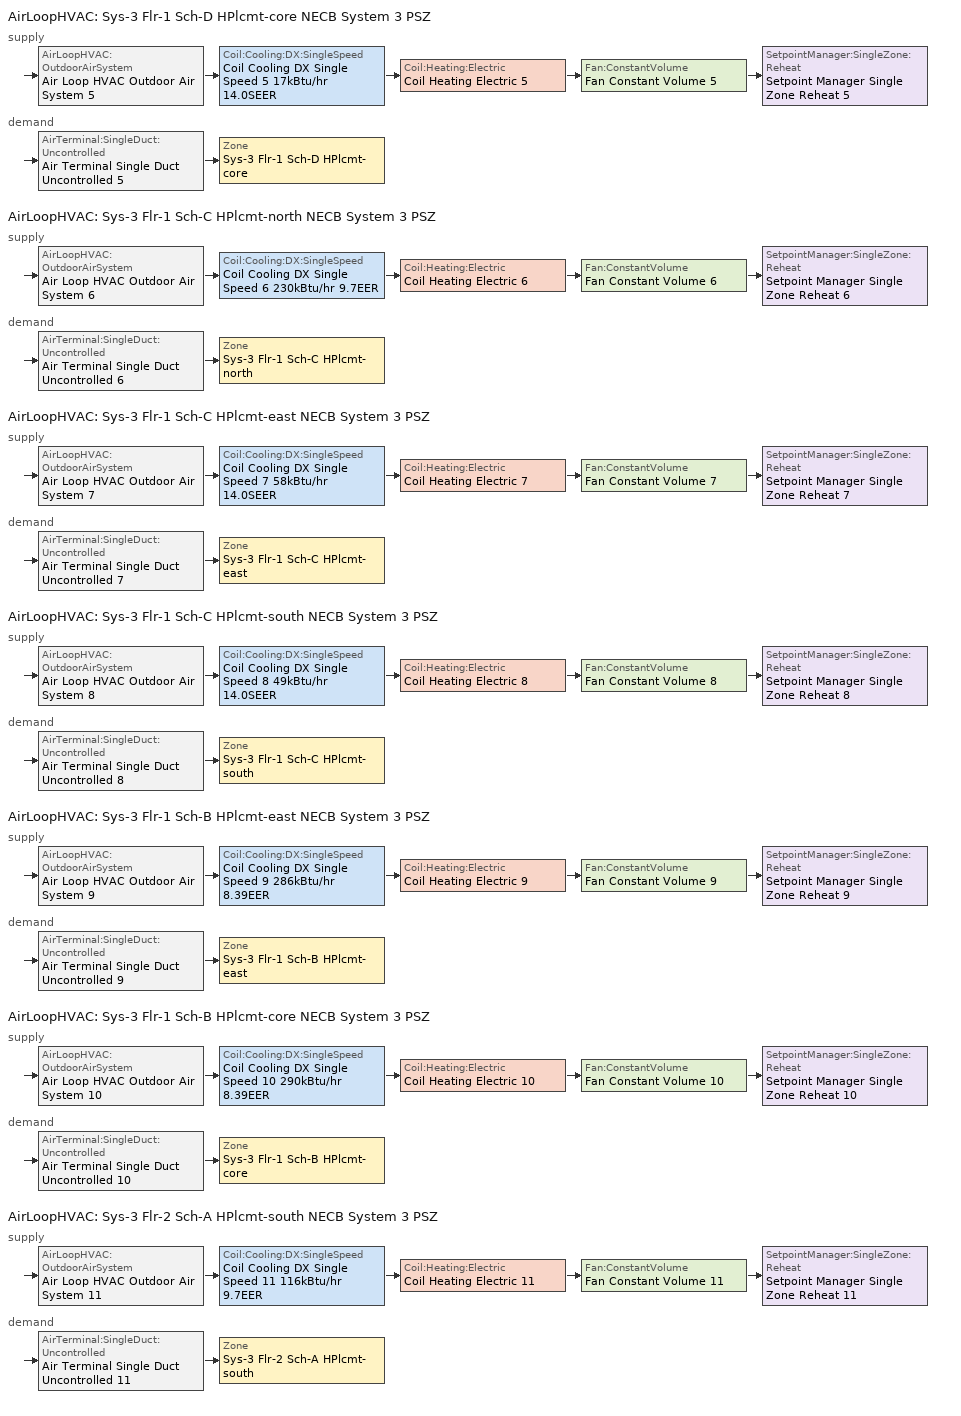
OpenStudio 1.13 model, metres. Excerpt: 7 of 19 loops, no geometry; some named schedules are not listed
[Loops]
AirLoopHVAC 'Sys-3 Flr-1 Sch-D HPlcmt-core NECB System 3 PSZ'
 supply: AirLoopHVAC:OutdoorAirSystem 'Air Loop HVAC Outdoor Air System 5' > Coil:Cooling:DX:SingleSpeed 'Coil Cooling DX Single Speed 5 17kBtu/hr 14.0SEER' > Coil:Heating:Electric 'Coil Heating Electric 5' > Fan:ConstantVolume 'Fan Constant Volume 5' > SetpointManager:SingleZone:Reheat 'Setpoint Manager Single Zone Reheat 5'
 demand: AirTerminal:SingleDuct:Uncontrolled 'Air Terminal Single Duct Uncontrolled 5' > Zone 'Sys-3 Flr-1 Sch-D HPlcmt-core'
AirLoopHVAC 'Sys-3 Flr-1 Sch-C HPlcmt-north NECB System 3 PSZ'
 supply: AirLoopHVAC:OutdoorAirSystem 'Air Loop HVAC Outdoor Air System 6' > Coil:Cooling:DX:SingleSpeed 'Coil Cooling DX Single Speed 6 230kBtu/hr 9.7EER' > Coil:Heating:Electric 'Coil Heating Electric 6' > Fan:ConstantVolume 'Fan Constant Volume 6' > SetpointManager:SingleZone:Reheat 'Setpoint Manager Single Zone Reheat 6'
 demand: AirTerminal:SingleDuct:Uncontrolled 'Air Terminal Single Duct Uncontrolled 6' > Zone 'Sys-3 Flr-1 Sch-C HPlcmt-north'
AirLoopHVAC 'Sys-3 Flr-1 Sch-C HPlcmt-east NECB System 3 PSZ'
 supply: AirLoopHVAC:OutdoorAirSystem 'Air Loop HVAC Outdoor Air System 7' > Coil:Cooling:DX:SingleSpeed 'Coil Cooling DX Single Speed 7 58kBtu/hr 14.0SEER' > Coil:Heating:Electric 'Coil Heating Electric 7' > Fan:ConstantVolume 'Fan Constant Volume 7' > SetpointManager:SingleZone:Reheat 'Setpoint Manager Single Zone Reheat 7'
 demand: AirTerminal:SingleDuct:Uncontrolled 'Air Terminal Single Duct Uncontrolled 7' > Zone 'Sys-3 Flr-1 Sch-C HPlcmt-east'
AirLoopHVAC 'Sys-3 Flr-1 Sch-C HPlcmt-south NECB System 3 PSZ'
 supply: AirLoopHVAC:OutdoorAirSystem 'Air Loop HVAC Outdoor Air System 8' > Coil:Cooling:DX:SingleSpeed 'Coil Cooling DX Single Speed 8 49kBtu/hr 14.0SEER' > Coil:Heating:Electric 'Coil Heating Electric 8' > Fan:ConstantVolume 'Fan Constant Volume 8' > SetpointManager:SingleZone:Reheat 'Setpoint Manager Single Zone Reheat 8'
 demand: AirTerminal:SingleDuct:Uncontrolled 'Air Terminal Single Duct Uncontrolled 8' > Zone 'Sys-3 Flr-1 Sch-C HPlcmt-south'
AirLoopHVAC 'Sys-3 Flr-1 Sch-B HPlcmt-east NECB System 3 PSZ'
 supply: AirLoopHVAC:OutdoorAirSystem 'Air Loop HVAC Outdoor Air System 9' > Coil:Cooling:DX:SingleSpeed 'Coil Cooling DX Single Speed 9 286kBtu/hr 8.39EER' > Coil:Heating:Electric 'Coil Heating Electric 9' > Fan:ConstantVolume 'Fan Constant Volume 9' > SetpointManager:SingleZone:Reheat 'Setpoint Manager Single Zone Reheat 9'
 demand: AirTerminal:SingleDuct:Uncontrolled 'Air Terminal Single Duct Uncontrolled 9' > Zone 'Sys-3 Flr-1 Sch-B HPlcmt-east'
AirLoopHVAC 'Sys-3 Flr-1 Sch-B HPlcmt-core NECB System 3 PSZ'
 supply: AirLoopHVAC:OutdoorAirSystem 'Air Loop HVAC Outdoor Air System 10' > Coil:Cooling:DX:SingleSpeed 'Coil Cooling DX Single Speed 10 290kBtu/hr 8.39EER' > Coil:Heating:Electric 'Coil Heating Electric 10' > Fan:ConstantVolume 'Fan Constant Volume 10' > SetpointManager:SingleZone:Reheat 'Setpoint Manager Single Zone Reheat 10'
 demand: AirTerminal:SingleDuct:Uncontrolled 'Air Terminal Single Duct Uncontrolled 10' > Zone 'Sys-3 Flr-1 Sch-B HPlcmt-core'
AirLoopHVAC 'Sys-3 Flr-2 Sch-A HPlcmt-south NECB System 3 PSZ'
 supply: AirLoopHVAC:OutdoorAirSystem 'Air Loop HVAC Outdoor Air System 11' > Coil:Cooling:DX:SingleSpeed 'Coil Cooling DX Single Speed 11 116kBtu/hr 9.7EER' > Coil:Heating:Electric 'Coil Heating Electric 11' > Fan:ConstantVolume 'Fan Constant Volume 11' > SetpointManager:SingleZone:Reheat 'Setpoint Manager Single Zone Reheat 11'
 demand: AirTerminal:SingleDuct:Uncontrolled 'Air Terminal Single Duct Uncontrolled 11' > Zone 'Sys-3 Flr-2 Sch-A HPlcmt-south'
[Sizing:Zone] Zone Cooling Design Supply Air Temperature Input Method=SupplyAirTemperature; Zone Cooling Design Supply Air Temperature {C}=13; Zone Cooling Design Supply Air Temperature Difference {deltaC}=11.11; Zone Heating Design Supply Air Temperature Input Method=SupplyAirTemperature; Zone Heating Design Supply Air Temperature {C}=43; Zone Heating Design Supply Air Temperature Difference {deltaC}=11.11; Zone Cooling Design Supply Air Humidity Ratio {kg-H2O/kg-air}=0.0085; Zone Heating Design Supply Air Humidity Ratio {kg-H2O/kg-air}=0.008; Zone Heating Sizing Factor=1.3; Zone Cooling Sizing Factor=1.1; Cooling Design Air Flow Method=DesignDay; Heating Design Air Flow Method=DesignDay; Account for Dedicated Outdoor Air System=No; Dedicated Outdoor Air System Control Strategy=NeutralSupplyAir; Dedicated Outdoor Air Low Setpoint Temperature for Design {C}=autosize; Dedicated Outdoor Air High Setpoint Temperature for Design {C}=autosize
Sys-3 Flr-1 Sch-D HPlcmt-core; Sys-3 Flr-1 Sch-C HPlcmt-north; Sys-3 Flr-1 Sch-C HPlcmt-east; Sys-3 Flr-1 Sch-C HPlcmt-south; Sys-3 Flr-1 Sch-B HPlcmt-east; Sys-3 Flr-1 Sch-B HPlcmt-core; Sys-3 Flr-2 Sch-A HPlcmt-south
[Zone equipment]
Sys-3 Flr-1 Sch-D HPlcmt-core: Air Terminal Single Duct Uncontrolled 5, Zone HVAC Baseboard Convective Water 5
Sys-3 Flr-1 Sch-C HPlcmt-north: Air Terminal Single Duct Uncontrolled 6, Zone HVAC Baseboard Convective Water 6
Sys-3 Flr-1 Sch-C HPlcmt-east: Air Terminal Single Duct Uncontrolled 7, Zone HVAC Baseboard Convective Water 7
Sys-3 Flr-1 Sch-C HPlcmt-south: Air Terminal Single Duct Uncontrolled 8, Zone HVAC Baseboard Convective Water 8
Sys-3 Flr-1 Sch-B HPlcmt-east: Air Terminal Single Duct Uncontrolled 9, Zone HVAC Baseboard Convective Water 9
Sys-3 Flr-1 Sch-B HPlcmt-core: Air Terminal Single Duct Uncontrolled 10, Zone HVAC Baseboard Convective Water 10
Sys-3 Flr-2 Sch-A HPlcmt-south: Air Terminal Single Duct Uncontrolled 11, Zone HVAC Baseboard Convective Water 11
[AirLoopHVAC] Design Supply Air Flow Rate {m3/s}=AutoSize
Name | Availability Schedule | Availability Manager
Sys-3 Flr-1 Sch-D HPlcmt-core NECB System 3 PSZ | Always On Discrete
Sys-3 Flr-1 Sch-C HPlcmt-north NECB System 3 PSZ | Sys-3 Flr-1 Sch-C HPlcmt-north NECB System 3 PSZ Occ Sch | Availability Manager Night Cycle 5
Sys-3 Flr-1 Sch-C HPlcmt-east NECB System 3 PSZ | Sys-3 Flr-1 Sch-C HPlcmt-east NECB System 3 PSZ Occ Sch | Availability Manager Night Cycle 4
Sys-3 Flr-1 Sch-C HPlcmt-south NECB System 3 PSZ | Sys-3 Flr-1 Sch-C HPlcmt-south NECB System 3 PSZ Occ Sch | Availability Manager Night Cycle 6
Sys-3 Flr-1 Sch-B HPlcmt-east NECB System 3 PSZ | Sys-3 Flr-1 Sch-B HPlcmt-east NECB System 3 PSZ Occ Sch | Availability Manager Night Cycle 3
Sys-3 Flr-1 Sch-B HPlcmt-core NECB System 3 PSZ | Sys-3 Flr-1 Sch-B HPlcmt-core NECB System 3 PSZ Occ Sch | Availability Manager Night Cycle 2
Sys-3 Flr-2 Sch-A HPlcmt-south NECB System 3 PSZ | Sys-3 Flr-2 Sch-A HPlcmt-south NECB System 3 PSZ Occ Sch | Availability Manager Night Cycle 10
[Sizing:System] Type of Load to Size On=Sensible; Design Outdoor Air Flow Rate {m3/s}=Autosize; Minimum System Air Flow Ratio=1; Preheat Design Temperature {C}=7; Preheat Design Humidity Ratio {kg-H2O/kg-Air}=0.008; Precool Design Temperature {C}=13; Precool Design Humidity Ratio {kg-H2O/kg-Air}=0.008; Central Cooling Design Supply Air Temperature {C}=13; Central Heating Design Supply Air Temperature {C}=43; Sizing Option=NonCoincident; 100% Outdoor Air in Cooling=No; 100% Outdoor Air in Heating=No; Central Cooling Design Supply Air Humidity Ratio {kg-H2O/kg-Air}=0.0085; Central Heating Design Supply Air Humidity Ratio {kg-H2O/kg-Air}=0.008; Cooling Design Air Flow Method=DesignDay; Cooling Design Air Flow Rate {m3/s}=0; Heating Design Air Flow Method=DesignDay; Heating Design Air Flow Rate {m3/s}=0; System Outdoor Air Method=ZoneSum; Zone Maximum Outdoor Air Fraction=1; Cooling Supply Air Flow Rate Per Floor Area {m3/s-m2}=0.00996765; Cooling Fraction of Autosized Cooling Supply Air Flow Rate=1; Cooling Supply Air Flow Rate Per Unit Cooling Capacity {m3/s-W}=3.94755e-05; Heating Supply Air Flow Rate Per Floor Area {m3/s-m2}=0.00996765; Heating Fraction of Autosized Heating Supply Air Flow Rate=1; Heating Fraction of Autosized Cooling Supply Air Flow Rate=1; Heating Supply Air Flow Rate Per Unit Heating Capacity {m3/s-W}=3.15882e-05; Cooling Design Capacity Method=CoolingDesignCapacity; Cooling Design Capacity {W}=autosize; Cooling Design Capacity Per Floor Area {W/m2}=234.7; Fraction of Autosized Cooling Design Capacity=1; Heating Design Capacity Method=HeatingDesignCapacity; Heating Design Capacity {W}=autosize; Heating Design Capacity Per Floor Area {W/m2}=157; Fraction of Autosized Heating Design Capacity=1; Central Cooling Capacity Control Method=OnOff
Sys-3 Flr-1 Sch-D HPlcmt-core NECB System 3 PSZ; Sys-3 Flr-1 Sch-C HPlcmt-north NECB System 3 PSZ; Sys-3 Flr-1 Sch-C HPlcmt-east NECB System 3 PSZ; Sys-3 Flr-1 Sch-C HPlcmt-south NECB System 3 PSZ; Sys-3 Flr-1 Sch-B HPlcmt-east NECB System 3 PSZ; Sys-3 Flr-1 Sch-B HPlcmt-core NECB System 3 PSZ; Sys-3 Flr-2 Sch-A HPlcmt-south NECB System 3 PSZ
[Fan:ConstantVolume] Availability Schedule=Always On Discrete; Fan Efficiency=0.39975; Pressure Rise {Pa}=640; Maximum Flow Rate {m3/s}=AutoSize; Motor Efficiency=0.615
Fan Constant Volume 5; Fan Constant Volume 6; Fan Constant Volume 7; Fan Constant Volume 8; Fan Constant Volume 9; Fan Constant Volume 10; Fan Constant Volume 11
[Coil:Heating:Electric] Availability Schedule=Always On Discrete
Coil Heating Electric 5; Coil Heating Electric 6; Coil Heating Electric 7; Coil Heating Electric 8; Coil Heating Electric 9; Coil Heating Electric 10; Coil Heating Electric 11
[Coil:Cooling:DX:SingleSpeed] Availability Schedule=Always On Discrete; Rated Total Cooling Capacity {W}=autosize; Rated Sensible Heat Ratio=autosize; Rated Air Flow Rate {m3/s}=autosize; Rated Evaporator Fan Power Per Volume Flow Rate {W/(m3/s)}=773.3; Condenser Type=AirCooled; Evaporative Condenser Effectiveness=0; Evaporative Condenser Air Flow Rate {m3/s}=Autosize; Evaporative Condenser Pump Rated Power Consumption {W}=Autosize; Crankcase Heater Capacity {W}=0; Maximum Outdoor Dry-Bulb Temperature for Crankcase Heater Operation {C}=0; Basin Heater Capacity {W/K}=0; Basin Heater Setpoint Temperature {C}=10
Name | Rated COP {W/W} | Total Cooling Capacity Function of Temperature Curve | Total Cooling Capacity Function of Flow Fraction Curve | Energy Input Ratio Function of Temperature Curve | Energy Input Ratio Function of Flow Fraction Curve | Part Load Fraction Correlation Curve
Coil Cooling DX Single Speed 5 17kBtu/hr 14.0SEER | 3.8248 | DXCOOL-NECB2011-REF-CAPFT 12 | DXCOOL-NECB2011-REF-CAPFFLOW 12 | DXCOOL-NECB2011-REF-COOLEIRFT 12 | DXCOOL-NECB2011-REF-COOLEIRFFLOW 12 | DXCOOL-NECB2011-REF-COOLPLFFPLR 12
Coil Cooling DX Single Speed 6 230kBtu/hr 9.7EER | 3.45323 | DXCOOL-NECB2011-REF-CAPFT 13 | DXCOOL-NECB2011-REF-CAPFFLOW 13 | DXCOOL-NECB2011-REF-COOLEIRFT 13 | DXCOOL-NECB2011-REF-COOLEIRFFLOW 13 | DXCOOL-NECB2011-REF-COOLPLFFPLR 13
Coil Cooling DX Single Speed 7 58kBtu/hr 14.0SEER | 3.8248 | DXCOOL-NECB2011-REF-CAPFT 14 | DXCOOL-NECB2011-REF-CAPFFLOW 14 | DXCOOL-NECB2011-REF-COOLEIRFT 14 | DXCOOL-NECB2011-REF-COOLEIRFFLOW 14 | DXCOOL-NECB2011-REF-COOLPLFFPLR 14
Coil Cooling DX Single Speed 8 49kBtu/hr 14.0SEER | 3.8248 | DXCOOL-NECB2011-REF-CAPFT 15 | DXCOOL-NECB2011-REF-CAPFFLOW 15 | DXCOOL-NECB2011-REF-COOLEIRFT 15 | DXCOOL-NECB2011-REF-COOLEIRFFLOW 15 | DXCOOL-NECB2011-REF-COOLPLFFPLR 15
Coil Cooling DX Single Speed 9 286kBtu/hr 8.39EER | 3.02421 | DXCOOL-NECB2011-REF-CAPFT 16 | DXCOOL-NECB2011-REF-CAPFFLOW 16 | DXCOOL-NECB2011-REF-COOLEIRFT 16 | DXCOOL-NECB2011-REF-COOLEIRFFLOW 16 | DXCOOL-NECB2011-REF-COOLPLFFPLR 16
Coil Cooling DX Single Speed 10 290kBtu/hr 8.39EER | 3.02627 | DXCOOL-NECB2011-REF-CAPFT 1 | DXCOOL-NECB2011-REF-CAPFFLOW 1 | DXCOOL-NECB2011-REF-COOLEIRFT 1 | DXCOOL-NECB2011-REF-COOLEIRFFLOW 1 | DXCOOL-NECB2011-REF-COOLPLFFPLR 1
Coil Cooling DX Single Speed 11 116kBtu/hr 9.7EER | 3.36714 | DXCOOL-NECB2011-REF-CAPFT 2 | DXCOOL-NECB2011-REF-CAPFFLOW 2 | DXCOOL-NECB2011-REF-COOLEIRFT 2 | DXCOOL-NECB2011-REF-COOLEIRFFLOW 2 | DXCOOL-NECB2011-REF-COOLPLFFPLR 2
[Controller:OutdoorAir] Minimum Outdoor Air Flow Rate {m3/s}=Autosize; Maximum Outdoor Air Flow Rate {m3/s}=Autosize; Economizer Control Action Type=ModulateFlow; Lockout Type=NoLockout; Minimum Limit Type=FixedMinimum; High Humidity Control=No; Heat Recovery Bypass Control Type=BypassWhenWithinEconomizerLimits
Name | Economizer Control Type | Economizer Maximum Limit Dry-Bulb Temperature {C} | Economizer Maximum Limit Enthalpy {J/kg} | Economizer Minimum Limit Dry-Bulb Temperature {C} | Minimum Outdoor Air Schedule | Controller Mechanical Ventilation
Controller Outdoor Air 5 | NoEconomizer | 28 | 64000 | -100 | Always On Discrete | Controller Mechanical Ventilation 5
Controller Outdoor Air 6 | DifferentialEnthalpy |  |  |  | Sys-3 Flr-1 Sch-C HPlcmt-north NECB System 3 PSZ Occ Sch | Controller Mechanical Ventilation 6
Controller Outdoor Air 7 | NoEconomizer | 28 | 64000 | -100 | Sys-3 Flr-1 Sch-C HPlcmt-east NECB System 3 PSZ Occ Sch | Controller Mechanical Ventilation 7
Controller Outdoor Air 8 | NoEconomizer | 28 | 64000 | -100 | Sys-3 Flr-1 Sch-C HPlcmt-south NECB System 3 PSZ Occ Sch | Controller Mechanical Ventilation 8
Controller Outdoor Air 9 | DifferentialEnthalpy |  |  |  | Sys-3 Flr-1 Sch-B HPlcmt-east NECB System 3 PSZ Occ Sch | Controller Mechanical Ventilation 9
Controller Outdoor Air 10 | DifferentialEnthalpy |  |  |  | Sys-3 Flr-1 Sch-B HPlcmt-core NECB System 3 PSZ Occ Sch | Controller Mechanical Ventilation 10
Controller Outdoor Air 11 | DifferentialEnthalpy |  |  |  | Sys-3 Flr-2 Sch-A HPlcmt-south NECB System 3 PSZ Occ Sch | Controller Mechanical Ventilation 11
[Controller:MechanicalVentilation] Availability Schedule=Always On Discrete; System Outdoor Air Method=ZoneSum
Controller Mechanical Ventilation 5; Controller Mechanical Ventilation 6; Controller Mechanical Ventilation 7; Controller Mechanical Ventilation 8; Controller Mechanical Ventilation 9; Controller Mechanical Ventilation 10; Controller Mechanical Ventilation 11
[AirLoopHVAC:OutdoorAirSystem]
Name | Controller
Air Loop HVAC Outdoor Air System 5 | Controller Outdoor Air 5
Air Loop HVAC Outdoor Air System 6 | Controller Outdoor Air 6
Air Loop HVAC Outdoor Air System 7 | Controller Outdoor Air 7
Air Loop HVAC Outdoor Air System 8 | Controller Outdoor Air 8
Air Loop HVAC Outdoor Air System 9 | Controller Outdoor Air 9
Air Loop HVAC Outdoor Air System 10 | Controller Outdoor Air 10
Air Loop HVAC Outdoor Air System 11 | Controller Outdoor Air 11
[SetpointManager:SingleZone:Reheat] Minimum Supply Air Temperature {C}=12.8; Maximum Supply Air Temperature {C}=13
Name | Control Zone
Setpoint Manager Single Zone Reheat 5 | Sys-3 Flr-1 Sch-D HPlcmt-core
Setpoint Manager Single Zone Reheat 6 | Sys-3 Flr-1 Sch-C HPlcmt-north
Setpoint Manager Single Zone Reheat 7 | Sys-3 Flr-1 Sch-C HPlcmt-east
Setpoint Manager Single Zone Reheat 8 | Sys-3 Flr-1 Sch-C HPlcmt-south
Setpoint Manager Single Zone Reheat 9 | Sys-3 Flr-1 Sch-B HPlcmt-east
Setpoint Manager Single Zone Reheat 10 | Sys-3 Flr-1 Sch-B HPlcmt-core
Setpoint Manager Single Zone Reheat 11 | Sys-3 Flr-2 Sch-A HPlcmt-south
[AirTerminal:SingleDuct:Uncontrolled] Availability Schedule=Always On Discrete; Maximum Air Flow Rate {m3/s}=AutoSize
Air Terminal Single Duct Uncontrolled 5; Air Terminal Single Duct Uncontrolled 6; Air Terminal Single Duct Uncontrolled 7; Air Terminal Single Duct Uncontrolled 8; Air Terminal Single Duct Uncontrolled 9; Air Terminal Single Duct Uncontrolled 10; Air Terminal Single Duct Uncontrolled 11
[AvailabilityManager:NightCycle] Control Type=CycleOnAny; Thermostat Tolerance {deltaC}=1; Cycling Run Time {s}=3600
Availability Manager Night Cycle 2; Availability Manager Night Cycle 3; Availability Manager Night Cycle 4; Availability Manager Night Cycle 5; Availability Manager Night Cycle 6; Availability Manager Night Cycle 10
[Schedule:Ruleset]
Name | Default Day Schedule | Summer Design Day Schedule | Winter Design Day Schedule
Sys-3 Flr-1 Sch-B HPlcmt-core NECB System 3 PSZ Occ Sch | Sys-3 Flr-1 Sch-B HPlcmt-core NECB System 3 PSZ Occ Sch Default | Sys-3 Flr-1 Sch-B HPlcmt-core NECB System 3 PSZ Occ Sch Summer Design Day | Sys-3 Flr-1 Sch-B HPlcmt-core NECB System 3 PSZ Occ Sch Winter Design Day
Sys-3 Flr-1 Sch-B HPlcmt-east NECB System 3 PSZ Occ Sch | Sys-3 Flr-1 Sch-B HPlcmt-east NECB System 3 PSZ Occ Sch Default | Sys-3 Flr-1 Sch-B HPlcmt-east NECB System 3 PSZ Occ Sch Summer Design Day | Sys-3 Flr-1 Sch-B HPlcmt-east NECB System 3 PSZ Occ Sch Winter Design Day
Sys-3 Flr-1 Sch-C HPlcmt-east NECB System 3 PSZ Occ Sch | Sys-3 Flr-1 Sch-C HPlcmt-east NECB System 3 PSZ Occ Sch Default | Sys-3 Flr-1 Sch-C HPlcmt-east NECB System 3 PSZ Occ Sch Summer Design Day | Sys-3 Flr-1 Sch-C HPlcmt-east NECB System 3 PSZ Occ Sch Winter Design Day
Sys-3 Flr-1 Sch-C HPlcmt-north NECB System 3 PSZ Occ Sch | Sys-3 Flr-1 Sch-C HPlcmt-north NECB System 3 PSZ Occ Sch Default | Sys-3 Flr-1 Sch-C HPlcmt-north NECB System 3 PSZ Occ Sch Summer Design Day | Sys-3 Flr-1 Sch-C HPlcmt-north NECB System 3 PSZ Occ Sch Winter Design Day
Sys-3 Flr-1 Sch-C HPlcmt-south NECB System 3 PSZ Occ Sch | Sys-3 Flr-1 Sch-C HPlcmt-south NECB System 3 PSZ Occ Sch Default | Sys-3 Flr-1 Sch-C HPlcmt-south NECB System 3 PSZ Occ Sch Summer Design Day | Sys-3 Flr-1 Sch-C HPlcmt-south NECB System 3 PSZ Occ Sch Winter Design Day
Sys-3 Flr-2 Sch-A HPlcmt-south NECB System 3 PSZ Occ Sch | Sys-3 Flr-2 Sch-A HPlcmt-south NECB System 3 PSZ Occ Sch Default | Sys-3 Flr-2 Sch-A HPlcmt-south NECB System 3 PSZ Occ Sch Summer Design Day | Sys-3 Flr-2 Sch-A HPlcmt-south NECB System 3 PSZ Occ Sch Winter Design Day
[Schedule:Day]
Sys-3 Flr-1 Sch-C HPlcmt-north NECB System 3 PSZ Occ Sch Default; Sys-3 Flr-1 Sch-C HPlcmt-north NECB System 3 PSZ Occ Sch Winter Design Day; Sys-3 Flr-1 Sch-C HPlcmt-north NECB System 3 PSZ Occ Sch Summer Design Day: 24, 0, 1
[Schedule:Rule] Schedule Ruleset=Sys-3 Flr-1 Sch-C HPlcmt-north NECB System 3 PSZ Occ Sch; Date Specification Type=DateRange; Start Month=1; Start Day=1; End Month=12
Name | Rule Order | Day Schedule | Apply Monday | End Day | Apply Tuesday | Apply Wednesday | Apply Thursday
Sys-3 Flr-1 Sch-C HPlcmt-north NECB System 3 PSZ Occ Sch Monday Rule | 6 | Sys-3 Flr-1 Sch-C HPlcmt-north NECB System 3 PSZ Occ Sch Monday | Yes | 25
Sys-3 Flr-1 Sch-C HPlcmt-north NECB System 3 PSZ Occ Sch Tuesday Rule | 5 | Sys-3 Flr-1 Sch-C HPlcmt-north NECB System 3 PSZ Occ Sch Tuesday |  | 26 | Yes
Sys-3 Flr-1 Sch-C HPlcmt-north NECB System 3 PSZ Occ Sch Wednesday Rule | 4 | Sys-3 Flr-1 Sch-C HPlcmt-north NECB System 3 PSZ Occ Sch Wednesday |  | 27 |  | Yes
Sys-3 Flr-1 Sch-C HPlcmt-north NECB System 3 PSZ Occ Sch Thursday Rule | 3 | Sys-3 Flr-1 Sch-C HPlcmt-north NECB System 3 PSZ Occ Sch Thursday |  | 28 |  |  | Yes
[Schedule:Constant]
Always On Discrete: Value=1
[Curve:Biquadratic] Minimum Value of x=13; Maximum Value of x=24; Minimum Value of y=24; Maximum Value of y=46
Name | Coefficient1 Constant | Coefficient2 x | Coefficient3 x**2 | Coefficient4 y | Coefficient5 y**2 | Coefficient6 x*y
DXCOOL-NECB2011-REF-CAPFT 1; DXCOOL-NECB2011-REF-CAPFT 2; DXCOOL-NECB2011-REF-CAPFT 12; DXCOOL-NECB2011-REF-CAPFT 13; DXCOOL-NECB2011-REF-CAPFT 14; DXCOOL-NECB2011-REF-CAPFT 15; DXCOOL-NECB2011-REF-CAPFT 16 | 0.867905 | 0.0142459 | 0.00055436 | -0.0075575 | 3.3e-05 | -0.0001918
DXCOOL-NECB2011-REF-COOLEIRFT 1; DXCOOL-NECB2011-REF-COOLEIRFT 2; DXCOOL-NECB2011-REF-COOLEIRFT 12; DXCOOL-NECB2011-REF-COOLEIRFT 13; DXCOOL-NECB2011-REF-COOLEIRFT 14; DXCOOL-NECB2011-REF-COOLEIRFT 15; DXCOOL-NECB2011-REF-COOLEIRFT 16 | 0.116936 | 0.0284933 | -0.0004112 | 0.0214108 | 0.00016103 | -0.0006791
[Curve:Quadratic] Coefficient1 Constant=1; Coefficient2 x=0; Coefficient3 x**2=0; Minimum Value of x=0; Maximum Value of x=1
DXCOOL-NECB2011-REF-CAPFFLOW 1; DXCOOL-NECB2011-REF-COOLEIRFFLOW 1; DXCOOL-NECB2011-REF-CAPFFLOW 2; DXCOOL-NECB2011-REF-COOLEIRFFLOW 2; DXCOOL-NECB2011-REF-CAPFFLOW 12; DXCOOL-NECB2011-REF-COOLEIRFFLOW 12; DXCOOL-NECB2011-REF-CAPFFLOW 13; DXCOOL-NECB2011-REF-COOLEIRFFLOW 13; DXCOOL-NECB2011-REF-CAPFFLOW 14; DXCOOL-NECB2011-REF-COOLEIRFFLOW 14; DXCOOL-NECB2011-REF-CAPFFLOW 15; DXCOOL-NECB2011-REF-COOLEIRFFLOW 15; DXCOOL-NECB2011-REF-CAPFFLOW 16; DXCOOL-NECB2011-REF-COOLEIRFFLOW 16
[Curve:Cubic] Coefficient1 Constant=0.0277; Coefficient2 x=4.9151; Coefficient3 x**2=-8.184; Coefficient4 x**3=4.2702; Minimum Value of x=0.7; Maximum Value of x=1
DXCOOL-NECB2011-REF-COOLPLFFPLR 1; DXCOOL-NECB2011-REF-COOLPLFFPLR 2; DXCOOL-NECB2011-REF-COOLPLFFPLR 12; DXCOOL-NECB2011-REF-COOLPLFFPLR 13; DXCOOL-NECB2011-REF-COOLPLFFPLR 14; DXCOOL-NECB2011-REF-COOLPLFFPLR 15; DXCOOL-NECB2011-REF-COOLPLFFPLR 16
